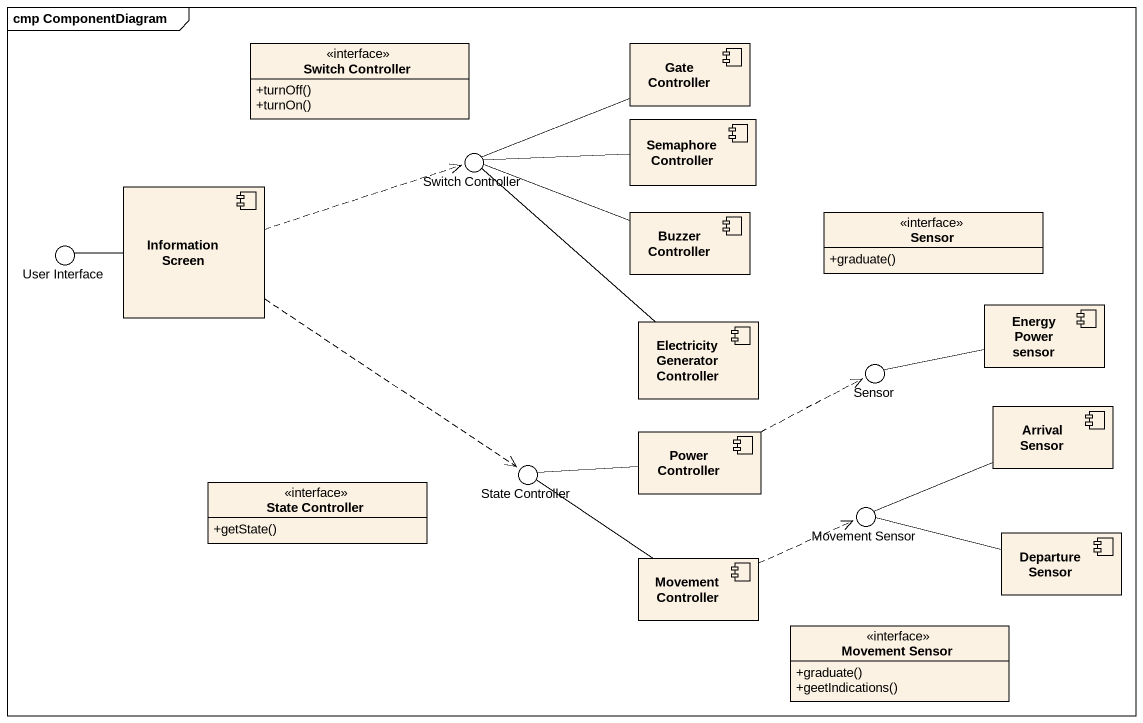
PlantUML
@startuml
mainframe cmp ComponentDiagram
allowmixing
hide circle
hide empty members
skinparam classAttributeIconSize 0
interface "Switch Controller" as Switch_Controller {
  +turnOff()
  +turnOn()
}
component "Gate Controller" as Gate_Controller
() "Switch Controller" as Switch_Controller_2
component "Semaphore Controller" as Semaphore_Controller
component "Information Screen" as Information_Screen
() "User Interface" as User_Interface
component "Buzzer Controller" as Buzzer_Controller
interface Sensor {
  +graduate()
}
component "Energy Power sensor" as Energy_Power_sensor
component "Electricity Generator Controller" as Electricity_Generator
() "Sensor" as Sensor_2
component "Arrival Sensor" as Arrival_Sensor
() "State Controller" as State_Controller
component "Power Controller" as Power_Controller
interface "State Controller" as State_Controller_2 {
  +getState()
}
() "Movement Sensor" as Movement_Sensor
component "Departure Sensor" as Departure_Sensor
component "Movement Controller" as Movement_Controller
interface "Movement Sensor" as Movement_Sensor_2 {
  +graduate()
  +geetIndications()
}
Gate_Controller -left- Switch_Controller_2
Semaphore_Controller -left- Switch_Controller_2
Information_Screen .right.> Switch_Controller_2
Information_Screen -left- User_Interface
Information_Screen ..> State_Controller
Buzzer_Controller -left- Switch_Controller_2
Energy_Power_sensor -left- Sensor_2
Electricity_Generator -up- Switch_Controller_2
Arrival_Sensor -left- Movement_Sensor
Power_Controller .right.> Sensor_2
Power_Controller -left- State_Controller
Departure_Sensor -left- Movement_Sensor
Movement_Controller -up- State_Controller
Movement_Controller .right.> Movement_Sensor
@enduml
